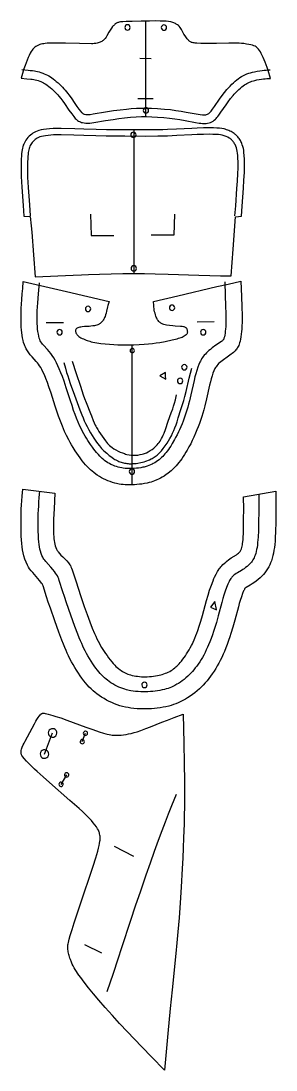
# Model space of a CAD drawing. Extents: x 1 to 298, y 1 to 872.
# Drawn here: x 1 to 119.9, y 382.4 to 872.1 of the extents above; entities that cross this region are included whole.
import ezdxf

# ---------------------------------------------------------------- set-up
doc = ezdxf.new("R2010")
doc.units = 0

msp = doc.modelspace()

# ---------------------------------------------------------------- linework, layer by layer
for points in [[(1, 845.416443), (3.77625, 845.190186), (5.5575, 845.000549), (6.275312, 844.899658), (7.034531, 844.768311), (7.635703, 844.642334), (8.300703, 844.477417), (9.0425, 844.262146), (9.698593, 844.044678), (10.273438, 843.825928), (10.864375, 843.567383), (11.475703, 843.259766), (12.003906, 842.958862), (12.551093, 842.612793), (13.229531, 842.140198), (13.925156, 841.612732), (14.630781, 841.037964), (15.339218, 840.423889), (16.043516, 839.778198), (16.738829, 839.105042), (17.423985, 838.403076), (18.098125, 837.670227), (18.650938, 837.034607), (19.517031, 835.967346), (20.463671, 834.697937), (21.282734, 833.534424), (23.349609, 830.523315), (24.621874, 828.744141), (25.566719, 827.509277), (25.973827, 827.019836), (26.286797, 826.670776), (26.642031, 826.310852), (27.044218, 825.954895), (27.393045, 825.689148), (27.820936, 825.408569), (28.278593, 825.157104), (28.697811, 824.966797), (29.144531, 824.801636), (29.621483, 824.663086), (30.398672, 824.509094), (31.254295, 824.423645), (32.192501, 824.411438), (33.099373, 824.465576), (33.97406, 824.565613), (34.989841, 824.716125), (40.427654, 825.629456), (43.964531, 826.186707), (46.669922, 826.574097), (49.307812, 826.903198), (52.09164, 827.178894), (54.701717, 827.360107), (57.168438, 827.454773), (59.521641, 827.470825), (62.029686, 827.409973), (64.687737, 827.266541), (67.505699, 827.041992), (70.289063, 826.748352), (72.623123, 826.441772), (74.993279, 826.074951), (77.556953, 825.633179), (82.321953, 824.769287), (83.974838, 824.492432), (84.863205, 824.363892), (85.529762, 824.285706), (86.120781, 824.238647), (86.65461, 824.22406), (87.31031, 824.257141), (87.94297, 824.353271), (88.672729, 824.540039), (89.333824, 824.778259), (89.989609, 825.086182), (90.546249, 825.413818), (91.079529, 825.800232), (91.607262, 826.268188), (91.916954, 826.583679), (92.321953, 827.037842), (92.756172, 827.568665), (93.229683, 828.187012), (94.191483, 829.52179), (96.553749, 832.92926), (97.567032, 834.354248), (98.720314, 835.891785), (99.828827, 837.259338), (100.433594, 837.954956), (101.147499, 838.731567), (101.866875, 839.467712), (102.587029, 840.159912), (103.303749, 840.804565), (103.912025, 841.316956), (104.615463, 841.865967), (105.216171, 842.294983), (105.817657, 842.68512), (106.321564, 842.98053), (106.829376, 843.248779), (107.447578, 843.536133), (107.974762, 843.750122), (108.628281, 843.980896), (109.311325, 844.188354), (110.031403, 844.377563), (110.925156, 844.581604), (111.990623, 844.791626), (113.051872, 844.969604), (114.055153, 845.107849), (114.844917, 845.190979), (115.641403, 845.245544), (116.355309, 845.268982), (117.358978, 845.272766), (116.17836, 849.075378), (115.747261, 850.374878), (115.297501, 851.654419), (114.824532, 852.908264), (114.41375, 853.923645), (113.908669, 855.08667), (113.483589, 855.993958), (112.976402, 856.987976), (112.562187, 857.721619), (112.160782, 858.355591), (111.76828, 858.891296), (111.374062, 859.340759), (110.967651, 859.71637), (110.5382, 860.030518), (110.075157, 860.295471), (109.567963, 860.52356), (108.893906, 860.76178), (108.157417, 860.966553), (107.235001, 861.169434), (106.120232, 861.362793), (104.818588, 861.543518), (103.757416, 861.65802), (102.613983, 861.744446), (101.158829, 861.802063), (99.714371, 861.810913), (97.857735, 861.776245), (92.141792, 861.612), (89.793045, 861.590576), (87.589058, 861.604492), (84.871094, 861.663391), (82.909996, 861.746094), (82.231407, 861.796631), (81.662338, 861.859497), (81.254372, 861.923706), (80.823517, 862.018005), (80.500389, 862.115662), (80.259064, 862.210999), (79.97187, 862.356934), (79.748436, 862.499146), (79.525856, 862.667419), (79.299843, 862.865295), (79.065933, 863.095947), (78.759453, 863.432556), (78.439682, 863.820007), (78.109917, 864.254883), (77.501793, 865.145996), (76.958748, 866.041016), (75.791557, 868.104065), (75.422417, 868.687256), (75.111557, 869.126709), (74.699059, 869.62915), (74.346794, 869.985779), (73.877419, 870.376221), (73.375626, 870.710693), (73.05883, 870.887024), (72.617966, 871.096252), (72.273438, 871.235474), (71.795311, 871.399902), (71.295776, 871.542847), (70.773277, 871.667114), (69.782417, 871.843201), (68.657341, 871.971436), (67.35453, 872.057251), (65.830704, 872.10614), (63.7925, 872.124023), (60.929844, 872.103943), (57.023357, 872.037842), (52.808514, 871.945862), (50.022343, 871.855042), (48.448048, 871.768555), (47.446014, 871.671448), (46.720779, 871.546448), (46.429531, 871.470703), (46.10656, 871.361328), (45.74625, 871.205688), (45.449375, 871.05249), (45.094139, 870.8349), (44.79789, 870.621094), (44.500626, 870.373657), (44.201641, 870.088806), (43.960625, 869.831482), (43.657032, 869.471619), (43.110001, 868.73407), (42.515625, 867.82019), (42.007969, 866.955933), (41.063282, 865.250366), (40.633514, 864.547974), (40.171249, 863.906128), (39.922966, 863.612305), (39.661171, 863.337341), (39.313046, 863.02063), (39.016171, 862.789307), (38.619843, 862.528503), (38.281013, 862.342896), (37.921406, 862.178101), (37.443985, 862.001404), (36.944298, 861.855164), (36.43211, 861.737183), (35.814922, 861.629761), (35.112888, 861.546692), (34.452499, 861.503235), (33.799686, 861.492554), (28.225311, 861.661987), (21.660702, 861.800659), (17.835781, 861.837585), (16.35078, 861.828247), (15.001875, 861.798096), (13.954687, 861.752502), (13.153359, 861.69812), (12.270547, 861.610535), (11.595469, 861.516785), (10.970625, 861.402222), (10.28125, 861.235535), (9.753515, 861.073364), (9.171953, 860.85376), (8.558906, 860.567322), (7.935156, 860.206604), (7.446953, 859.863892), (6.995625, 859.473022), (6.562109, 859.00177), (6.190078, 858.509644), (5.738672, 857.804199), (5.3275, 857.07074), (4.823515, 856.069092), (4.376406, 855.092651), (3.844062, 853.824463), (3.384219, 852.633972), (2.924844, 851.3573), (2.390078, 849.780212), (1, 845.416443)], [(59.16, 827.552551), (59.16, 838.665527), (59.16, 849.778564), (59.16, 860.891602), (59.16, 872.004639)], [(51.887188, 869.101318), (51.79203, 869.579651), (51.521091, 869.985229), (51.115547, 870.256165), (50.637188, 870.351318), (50.158829, 870.256165), (49.753281, 869.985229), (49.482342, 869.579651), (49.387188, 869.101318), (49.482342, 868.622925), (49.753281, 868.217407), (50.158829, 867.946472), (50.637188, 867.851318), (51.115547, 867.946472), (51.521091, 868.217407), (51.79203, 868.622925), (51.887188, 869.101318)], [(68.887497, 869.022766), (68.792343, 869.50116), (68.521408, 869.906677), (68.115936, 870.177612), (67.637497, 870.272766), (67.159218, 870.177612), (66.75367, 869.906677), (66.482658, 869.50116), (66.387497, 869.022766), (66.482658, 868.544434), (66.75367, 868.138977), (67.159218, 867.86792), (67.637497, 867.772766), (68.115936, 867.86792), (68.521408, 868.138977), (68.792343, 868.544434), (68.887497, 869.022766)], [(56.312187, 854.80542), (61.719296, 854.651794)], [(1.371719, 849.399292), (4.26375, 849.167725), (5.322031, 849.06311), (6.315547, 848.944275), (7.232969, 848.807251), (7.970469, 848.672546), (8.678281, 848.519287), (9.485469, 848.313965), (10.294374, 848.076477), (11.122656, 847.800354), (11.851093, 847.522644), (12.597813, 847.197266), (13.363671, 846.815002), (14.0175, 846.446167), (14.685625, 846.026917), (15.365156, 845.559875), (16.051718, 845.050842), (16.741093, 844.505554), (17.428749, 843.929749), (18.245703, 843.206726), (19.046875, 842.457581), (19.699999, 841.81543), (20.339453, 841.156555), (20.964922, 840.479919), (21.576094, 839.784729), (22.172421, 839.070313), (22.753593, 838.335754), (23.319609, 837.584106), (24.300468, 836.212402), (26.120312, 833.559814), (27.040234, 832.245972), (28.00164, 830.923645), (28.690155, 830.034851), (29.217108, 829.434143), (29.448202, 829.212769), (29.645937, 829.051636), (29.880468, 828.889893), (30.093906, 828.770813), (30.332188, 828.670776), (30.614843, 828.585938), (31.162344, 828.483826), (31.764608, 828.439819), (32.444607, 828.451904), (33.282108, 828.529724), (34.660858, 828.730774), (40.439297, 829.687805), (44.097031, 830.252563), (47.211639, 830.681763), (50.199532, 831.023315), (52.397499, 831.219421), (54.790779, 831.373474), (57.074688, 831.457397), (59.26656, 831.476563), (60.596249, 831.458984), (61.898594, 831.421143), (64.682892, 831.278259), (66.163902, 831.17218), (67.8675, 831.027649), (70.757187, 830.722778), (73.168983, 830.406311), (75.604843, 830.029846), (77.985779, 829.622009), (82.601875, 828.792419), (84.439293, 828.48407), (85.641251, 828.316833), (86.077026, 828.27594), (86.47789, 828.259644), (86.83609, 828.276123), (87.172729, 828.330139), (87.534531, 828.426331), (87.865387, 828.554382), (88.167496, 828.710815), (88.480782, 828.916443), (88.777657, 829.159485), (89.069298, 829.446472), (89.609528, 830.073486), (90.32328, 831.014771), (91.119141, 832.13446), (93.560547, 835.640869), (94.815781, 837.373169), (95.915703, 838.804443), (97.012497, 840.132141), (97.683205, 840.892273), (98.481873, 841.747803), (99.2957, 842.566711), (100.003433, 843.237061), (100.838745, 843.979675), (101.561562, 844.579834), (102.290779, 845.143738), (103.027496, 845.668518), (103.772652, 846.151306), (104.400932, 846.519409), (105.036407, 846.854797), (105.680313, 847.157104), (106.335312, 847.429382), (107.139999, 847.721252), (107.969528, 847.980591), (108.829063, 848.213501), (109.874687, 848.459045), (111.10289, 848.706909), (112.314217, 848.914185), (113.453125, 849.074829), (114.347496, 849.172424), (115.241402, 849.237549), (116.127029, 849.2677), (117.202499, 849.270203)], [(55.495781, 835.968994), (62.533825, 835.941772)], [(60.465778, 830.34491), (60.370625, 830.823181), (60.099686, 831.22876), (59.694218, 831.499756), (59.215778, 831.59491), (58.737499, 831.499756), (58.331951, 831.22876), (58.060936, 830.823181), (57.965778, 830.34491), (58.060936, 829.866455), (58.331951, 829.460999), (58.737499, 829.190063), (59.215778, 829.09491), (59.694218, 829.190063), (60.099686, 829.460999), (60.370625, 829.866455), (60.465778, 830.34491)], [(98.947495, 753.168213), (99.821167, 765.531677), (100.910072, 780.738831), (103.731796, 780.940918), (104.05101, 785.605469), (104.669998, 794.039185), (104.922188, 797.731995), (105.125, 801.455688), (105.179688, 803.010132), (105.203667, 804.26062), (105.198746, 806.004517), (105.152809, 807.585815), (105.056244, 809.28595), (104.93, 810.724182), (104.795311, 811.750061), (104.636948, 812.598022), (104.399841, 813.532471), (104.125389, 814.374817), (103.920235, 814.904663), (103.736328, 815.328552), (103.480469, 815.856567), (103.254059, 816.275757), (102.942734, 816.794128), (102.670151, 817.202454), (102.375778, 817.603394), (102.058983, 817.994934), (101.719063, 818.375305), (101.355385, 818.742737), (100.96711, 819.095276), (100.659454, 819.348938), (100.337265, 819.592468), (99.885078, 819.900146), (99.410156, 820.187927), (98.91758, 820.455627), (98.412262, 820.702942), (97.899216, 820.929993), (97.383354, 821.136475), (96.742188, 821.365479), (96.114296, 821.561707), (95.622887, 821.695618), (94.629532, 821.90741), (93.550392, 822.054688), (92.299606, 822.149536), (90.798592, 822.203552), (88.839684, 822.22406), (86.000702, 822.192688), (83.179764, 822.104614), (80.676872, 821.985352), (73.553276, 821.59082), (69.231323, 821.412781), (67.038437, 821.353882), (64.716171, 821.3125), (59.199608, 821.268433), (49.47031, 821.272949), (44.97242, 821.307312), (40.778904, 821.363586), (35.953358, 821.457703), (30.353281, 821.59906), (26.04875, 821.730896), (19.737108, 821.958557), (18.440624, 821.978271), (17.333984, 821.967407), (15.913125, 821.914368), (14.346797, 821.805115), (12.804844, 821.644043), (11.457734, 821.450134), (10.317031, 821.229126), (9.380078, 820.991394), (8.514766, 820.70636), (7.724218, 820.372314), (7.098906, 820.048401), (6.514843, 819.69165), (5.965547, 819.303406), (5.360078, 818.813049), (4.788516, 818.285217), (4.253047, 817.72406), (3.756172, 817.133606), (3.300469, 816.517944), (2.888125, 815.878601), (2.569844, 815.300781), (2.283984, 814.681396), (2.070469, 814.124023), (1.844062, 813.394531), (1.680156, 812.726929), (1.538047, 811.998108), (1.416094, 811.202881), (1.293984, 810.153748), (1.195547, 808.992615), (1.117813, 807.710938), (1.050078, 806.053406), (1.013281, 804.501221), (1, 802.842773), (1.01375, 801.092102), (1.048516, 799.573059), (1.152969, 797.051636), (1.309297, 794.475769), (1.952969, 786.051697), (2.30875, 780.950745), (5.316875, 780.782349), (5.709375, 776.506714), (5.969375, 773.481628), (6.763047, 763.000793), (7.637422, 752.598022), (25.365313, 753.474915), (29.166718, 753.642822), (32.406326, 753.766418), (37.572891, 753.927002), (43.100624, 754.061401), (48.537498, 754.160461), (53.47031, 754.215271), (58.55125, 754.208557), (63.555935, 754.123718), (69.571404, 753.94873), (83.864922, 753.441833), (88.971016, 753.28186), (93.944611, 753.182251), (96.174919, 753.165894), (98.947495, 753.168213)], [(100.738197, 781.137512), (101.058205, 785.814209), (101.65461, 793.939331), (101.891167, 797.359741), (102.093437, 800.867065), (102.187416, 803.477173), (102.203438, 805.042175), (102.183746, 806.473633), (102.128593, 807.915466), (102.039215, 809.295044), (101.931404, 810.436829), (101.810623, 811.307312), (101.654686, 812.086914), (101.451561, 812.830933), (101.160469, 813.64679), (100.795624, 814.442932), (100.583984, 814.830139), (100.352028, 815.208313), (100.098434, 815.57605), (99.878517, 815.861938), (99.580154, 816.207642), (99.321327, 816.473877), (99.043282, 816.730469), (98.744843, 816.976563), (98.424843, 817.211365), (98.082886, 817.434509), (97.345467, 817.843079), (96.561874, 818.198975), (95.662498, 818.531555), (94.777184, 818.788269), (93.955856, 818.956543), (93.014687, 819.076416), (91.868515, 819.155457), (90.445, 819.200928), (88.781792, 819.216553), (86.043594, 819.188416), (83.062111, 819.09491), (80.590309, 818.975281), (73.683907, 818.593445), (69.326324, 818.41394), (67.114922, 818.354492), (64.774452, 818.312805), (59.221249, 818.268433), (49.449139, 818.272888), (44.93539, 818.307495), (40.726795, 818.363953), (35.883202, 818.458496), (30.265781, 818.600037), (25.587656, 818.743896), (19.713593, 818.954834), (18.615469, 818.972961), (17.558907, 818.965637), (16.218828, 818.918884), (14.911797, 818.832825), (13.651172, 818.710144), (12.453125, 818.55188), (11.459844, 818.378418), (10.552343, 818.171326), (9.842422, 817.959961), (9.133594, 817.682312), (8.588672, 817.407471), (8.097968, 817.102966), (7.646093, 816.76886), (7.159375, 816.351563), (6.700859, 815.900269), (6.274531, 815.421326), (5.884531, 814.920593), (5.534688, 814.40094), (5.29875, 813.98468), (5.119062, 813.6073), (4.922969, 813.103516), (4.775391, 812.630005), (4.616797, 811.983093), (4.499531, 811.369202), (4.395312, 810.680969), (4.30375, 809.913208), (4.209922, 808.878906), (4.132891, 807.712646), (4.072031, 806.405579), (4.02875, 804.960754), (4.006953, 803.393677), (4.007891, 802.005737), (4.028515, 800.553101), (4.071094, 799.0448), (4.170312, 796.85968), (4.329141, 794.316406), (4.945625, 786.264954), (5.302187, 781.14856)], [(53.394375, 820.222107), (52.916092, 820.126953), (52.510544, 819.855896), (52.239529, 819.450439), (52.144375, 818.972107), (52.239529, 818.493713), (52.510544, 818.088257), (52.916092, 817.817261), (53.394375, 817.722107), (53.872734, 817.817261), (54.278278, 818.088257), (54.549297, 818.493713), (54.644375, 818.972107), (54.549297, 819.450439), (54.278278, 819.855896), (53.872734, 820.126953), (53.394375, 820.222107)], [(53.587967, 821.074219), (53.587967, 804.356079), (53.587967, 787.637878), (53.587967, 770.919678), (53.587967, 754.201538)], [(33.349766, 781.906372), (33.745155, 772.01886), (44.22031, 771.898865)], [(72.590698, 781.861877), (72.203903, 772.200317), (61.681328, 772.073425)], [(53.572655, 757.866943), (53.094296, 757.77179), (52.688747, 757.500793), (52.417812, 757.095276), (52.322655, 756.616943), (52.417812, 756.13855), (52.688747, 755.733093), (53.094296, 755.462097), (53.572655, 755.366943), (54.051014, 755.462097), (54.456562, 755.733093), (54.727497, 756.13855), (54.822655, 756.616943), (54.727497, 757.095276), (54.456562, 757.500793), (54.051014, 757.77179), (53.572655, 757.866943)], [(103.459373, 750.598022), (103.768669, 743.488403), (103.940231, 738.605225), (104.022026, 734.685364), (104.030548, 732.643555), (104.015228, 731.224304), (103.980232, 729.906311), (103.903748, 728.298828), (103.82476, 727.198975), (103.691872, 725.863708), (103.528748, 724.667297), (103.336792, 723.597717), (103.117416, 722.642639), (102.872108, 721.790039), (102.671875, 721.210632), (102.457497, 720.677063), (102.228279, 720.184875), (101.9832, 719.72937), (101.721718, 719.305847), (101.44281, 718.909668), (101.145782, 718.536133), (100.829842, 718.180664), (100.494141, 717.838562), (100.01445, 717.395142), (99.496559, 716.956299), (98.943672, 716.517334), (97.765312, 715.642456), (94.783356, 713.530457), (94.111168, 713.020752), (93.479141, 712.491638), (93.118668, 712.15509), (92.771873, 711.798035), (92.223434, 711.14386), (91.91172, 710.707581), (91.710854, 710.395386), (91.419922, 709.891418), (91.232735, 709.529358), (90.873276, 708.741394), (90.448433, 707.64209), (90.045387, 706.423584), (89.658279, 705.094666), (89.28125, 703.663879), (88.908669, 702.139771), (87.430389, 695.675903), (86.631172, 692.378906), (86.141792, 690.520874), (85.721954, 689.03125), (85.274452, 687.540771), (84.797264, 686.048645), (84.156174, 684.180237), (83.60508, 682.681763), (83.018044, 681.17926), (82.392967, 679.671936), (81.555153, 677.779663), (80.839455, 676.262634), (80.087341, 674.754272), (79.303276, 673.266418), (78.491638, 671.811218), (77.8675, 670.748413), (77.232185, 669.71582), (76.587578, 668.718445), (75.935471, 667.761414), (75.277885, 666.84967), (74.616249, 665.987183), (73.950699, 665.173096), (73.28109, 664.405273), (72.607109, 663.681702), (71.928589, 663.000305), (71.01664, 662.153748), (70.326797, 661.562622), (69.398979, 660.829041), (68.696716, 660.317017), (67.751564, 659.681335), (66.793983, 659.095947), (66.064064, 658.688904), (65.070076, 658.187622), (64.305626, 657.842041), (63.255779, 657.420349), (62.442108, 657.132874), (61.60289, 656.869202), (60.73539, 656.628723), (59.836952, 656.411011), (58.587811, 656.15509), (57.287888, 655.939575), (56.288124, 655.805908), (54.933281, 655.666565), (53.908436, 655.592407), (52.882813, 655.545349), (51.862186, 655.526367), (50.519688, 655.546326), (49.534218, 655.596313), (48.573593, 655.677429), (47.640858, 655.789734), (46.734688, 655.93219), (45.564686, 656.166443), (44.713673, 656.373901), (43.610779, 656.690369), (42.540623, 657.049683), (41.498985, 657.448669), (40.481716, 657.884338), (39.484608, 658.353943), (38.502968, 658.861389), (37.531719, 659.41687), (36.565468, 660.031128), (35.841015, 660.536865), (34.87117, 661.279541), (34.137966, 661.893738), (33.397343, 662.561951), (32.647186, 663.288635), (31.885155, 664.078247), (31.111639, 664.931519), (30.330467, 665.843262), (29.545937, 666.8078), (28.501875, 668.166443), (27.725859, 669.232544), (26.960546, 670.332886), (26.210234, 671.461609), (25.240313, 673.001404), (24.541328, 674.174927), (23.871407, 675.358276), (23.232578, 676.547546), (22.23328, 678.538757), (21.309374, 680.536255), (20.788124, 681.735352), (20.289921, 682.933411), (19.355938, 685.321106), (18.494688, 687.689331), (17.693983, 690.026733), (16.943281, 692.317505), (14.997969, 698.405762), (14.020702, 701.291443), (13.277812, 703.337158), (12.559609, 705.194214), (11.87539, 706.849365), (11.234062, 708.289429), (10.715938, 709.357422), (10.208437, 710.301575), (9.692031, 711.152771), (9.147422, 711.942078), (8.657969, 712.57489), (8.126172, 713.202942), (6.124844, 715.383606), (5.298047, 716.326233), (4.628438, 717.16687), (4.010625, 718.050842), (3.721953, 718.516052), (3.447031, 719.000793), (3.019766, 719.859619), (2.782344, 720.410278), (2.559219, 720.991089), (2.219844, 722.034119), (1.978047, 722.94342), (1.713125, 724.175537), (1.53125, 725.231689), (1.341328, 726.631958), (1.219375, 727.81012), (1.104531, 729.347168), (1.031484, 730.946838), (1, 732.598877), (1.006562, 734.286072), (1.045, 735.986023), (1.124375, 738.01062), (1.229922, 739.981445), (1.371719, 742.160522), (1.562969, 744.712585), (1.780703, 747.288818), (2.069297, 750.43457), (12.16039, 748.115479), (22.145077, 745.820679), (32.129688, 743.526001), (42.114296, 741.231323), (41.771873, 740.169189), (41.53492, 739.32959), (41.361248, 738.618042), (40.919216, 736.642639), (40.674999, 735.678711), (40.428749, 734.865112), (40.18914, 734.199646), (39.965626, 733.667786), (39.766563, 733.25415), (39.555859, 732.869202), (39.333515, 732.514648), (39.102734, 732.191101), (38.821716, 731.842712), (38.5, 731.48999), (38.158047, 731.155823), (37.827576, 730.863525), (37.597576, 730.686218), (37.36414, 730.53894), (37.102345, 730.408875), (36.736874, 730.265137), (36.288204, 730.119385), (35.77367, 729.978821), (35.284843, 729.866455), (34.47617, 729.72345), (33.562344, 729.616882), (32.697891, 729.551392), (30.643593, 729.435608), (29.530781, 729.328918), (28.928827, 729.241394), (28.430937, 729.147095), (27.966171, 729.03363), (27.550312, 728.899841), (27.19875, 728.744507), (26.921093, 728.567322), (26.711718, 728.370605), (26.543047, 728.119751), (26.443983, 727.84967), (26.400156, 727.522705), (26.418514, 727.181335), (26.508984, 726.785522), (26.627499, 726.472961), (26.785936, 726.159363), (26.985624, 725.84668), (27.195313, 725.579285), (27.445858, 725.312195), (27.742422, 725.045166), (28.028358, 724.822571), (28.420311, 724.555603), (28.936405, 724.246887), (29.503124, 723.944519), (30.107187, 723.652344), (30.735468, 723.373718), (31.295546, 723.146729), (31.898672, 722.928284), (32.451641, 722.750916), (33.065392, 722.576233), (33.753983, 722.402588), (34.53125, 722.228638), (36.351406, 721.884521), (38.233982, 721.596008), (40.28117, 721.347168), (42.193672, 721.173401), (44.213593, 721.047974), (46.11039, 720.976929), (48.473282, 720.938782), (51.086872, 720.94574), (53.531796, 720.991699), (56.024529, 721.079956), (58.46867, 721.215637), (60.451874, 721.373291), (62.279919, 721.570129), (63.952812, 721.797852), (65.724449, 722.088013), (68.161247, 722.558105), (71.53125, 723.278442), (73.731636, 723.802307), (74.435623, 723.992004), (75.051323, 724.179199), (75.60453, 724.375427), (76.048515, 724.55957), (76.552811, 724.802246), (77.041245, 725.07251), (77.554527, 725.398743), (77.94117, 725.684998), (78.248123, 725.958252), (78.463593, 726.211365), (78.56781, 726.384094), (78.636948, 726.554382), (78.676636, 726.72583), (78.693283, 726.938599), (78.681953, 727.203735), (78.637497, 727.525146), (78.573357, 727.808289), (78.487892, 728.079895), (78.399063, 728.293884), (78.296799, 728.483887), (78.200073, 728.624878), (78.068436, 728.776062), (77.917892, 728.910583), (77.74617, 729.03186), (77.365074, 729.228516), (77.102104, 729.321533), (76.782654, 729.402771), (76.087578, 729.507874), (75.352104, 729.562378), (72.880234, 729.676147), (71.69883, 729.762146), (70.150703, 729.933289), (68.805466, 730.148254), (68.121719, 730.292175), (67.624374, 730.4198), (67.181793, 730.558472), (66.7957, 730.707397), (66.459839, 730.865479), (66.100937, 731.073914), (65.797813, 731.292419), (65.537735, 731.518494), (65.22187, 731.843262), (64.896324, 732.227112), (64.668282, 732.542664), (64.450157, 732.900757), (64.238434, 733.318665), (64.029449, 733.813416), (63.855782, 734.292969), (63.651875, 734.936523), (63.458828, 735.633606), (63.28281, 736.361938), (63.13031, 737.099487), (63.007263, 737.824829), (62.91375, 738.529053), (62.843826, 739.216003), (62.72031, 741.108276), (74.085625, 743.767639), (92.330467, 748.112), (97.633827, 749.322144), (103.459373, 750.598022)], [(95.964058, 750.337769), (96.224449, 743.990906), (96.390388, 739.203491), (96.477104, 735.414856), (96.493439, 733.477783), (96.486641, 732.154968), (96.462341, 730.953369), (96.405388, 729.532654), (96.324684, 728.304382), (96.225151, 727.252075), (96.11187, 726.35968), (95.958199, 725.443909), (95.800079, 724.720276), (95.617188, 724.060791), (95.466095, 723.647888), (95.299057, 723.325439), (95.099373, 723.061707), (94.850075, 722.825073), (94.461876, 722.532043), (91.857109, 720.723755), (90.140938, 719.456177), (89.304451, 718.802307), (88.622734, 718.237976), (87.938904, 717.628235), (87.429688, 717.136536), (86.927574, 716.61145), (86.435936, 716.049805), (85.958359, 715.44812), (85.649529, 715.023193), (85.203278, 714.347473), (84.918594, 713.870117), (84.645233, 713.370056), (84.383591, 712.847473), (83.892731, 711.73999), (83.440933, 710.558289), (82.923355, 708.992615), (82.448982, 707.348083), (82.093979, 705.989624), (81.672417, 704.255127), (80.144371, 697.541565), (79.466248, 694.709656), (79.104996, 693.301208), (78.723907, 691.900818), (78.001015, 689.471802), (77.5532, 688.094849), (77.078354, 686.724915), (76.574844, 685.360901), (76.041405, 684.002075), (75.476326, 682.647461), (74.878281, 681.296265), (74.40773, 680.285278), (73.754143, 678.947693), (73.075783, 677.632507), (72.554214, 676.66748), (71.487968, 674.813416), (70.767654, 673.648865), (70.226402, 672.821228), (69.686874, 672.038025), (69.151405, 671.304077), (68.621246, 670.621094), (68.096016, 669.986694), (67.574921, 669.397949), (67.057579, 668.851929), (66.543205, 668.345764), (65.861015, 667.727539), (65.351402, 667.302856), (64.673355, 666.782776), (63.995781, 666.309204), (63.316719, 665.87561), (62.631016, 665.478638), (62.108124, 665.204224), (61.393749, 664.867981), (60.653435, 664.56427), (59.879997, 664.291626), (59.274059, 664.106567), (58.425938, 663.884583), (57.755859, 663.73584), (56.814766, 663.560425), (55.829372, 663.412781), (54.812889, 663.294678), (53.778671, 663.208008), (52.739998, 663.154846), (51.966091, 663.138062), (50.951561, 663.147949), (50.211094, 663.180664), (49.494217, 663.236023), (48.579216, 663.344849), (47.921406, 663.451538), (47.078438, 663.625244), (46.270233, 663.832458), (45.492107, 664.070984), (44.739372, 664.338135), (43.827187, 664.708557), (42.938282, 665.115295), (42.23703, 665.470703), (41.5382, 665.864197), (40.835545, 666.307251), (40.123047, 666.810974), (39.578594, 667.235535), (38.834297, 667.872864), (38.258984, 668.410522), (37.666248, 669.0047), (37.053749, 669.659546), (36.209766, 670.624512), (35.561874, 671.411072), (34.905937, 672.246155), (34.246326, 673.125061), (33.368359, 674.356873), (32.71664, 675.319519), (32.075466, 676.31012), (31.449141, 677.323914), (30.841953, 678.356262), (30.257891, 679.402405), (29.697811, 680.460083), (29.160545, 681.528259), (28.477421, 682.967163), (27.67289, 684.786072), (26.917812, 686.623413), (26.206484, 688.47467), (25.532969, 690.335205), (24.766874, 692.572144), (24.037422, 694.798401), (22.085781, 700.892578), (21.068047, 703.889832), (20.274139, 706.07074), (19.596796, 707.822021), (18.815624, 709.713013), (18.158047, 711.192017), (17.513437, 712.533508), (16.875391, 713.749512), (16.235233, 714.856384), (15.584609, 715.870117), (14.914765, 716.80719), (14.10078, 717.82373), (13.271796, 718.766724), (11.4225, 720.763123), (10.979688, 721.274536), (10.669687, 721.666016), (10.269453, 722.251526), (9.98625, 722.764587), (9.694687, 723.446411), (9.482265, 724.097961), (9.251953, 725.015869), (9.075937, 725.909363), (8.888594, 727.129578), (8.756797, 728.262634), (8.65125, 729.494812), (8.575624, 730.820129), (8.539374, 731.943359), (8.525859, 733.417786), (8.544063, 734.948914), (8.600234, 736.825012), (8.685547, 738.701416), (8.790781, 740.533875), (9.090859, 744.700684), (9.542734, 749.805115)], [(32.234138, 738.955627), (31.755781, 738.860474), (31.350233, 738.589539), (31.079296, 738.184021), (30.98414, 737.705627), (31.079296, 737.227356), (31.350233, 736.821777), (31.755781, 736.550781), (32.234138, 736.455627), (32.712498, 736.550781), (33.118046, 736.821777), (33.388985, 737.227356), (33.484138, 737.705627), (33.388985, 738.184021), (33.118046, 738.589539), (32.712498, 738.860474), (32.234138, 738.955627)], [(71.416016, 739.504028), (70.937653, 739.408875), (70.532104, 739.137939), (70.261093, 738.732483), (70.166016, 738.254028), (70.261093, 737.775757), (70.532104, 737.370239), (70.937653, 737.099182), (71.416016, 737.004028), (71.894371, 737.099182), (72.299843, 737.370239), (72.570854, 737.775757), (72.666016, 738.254028), (72.570854, 738.732483), (72.299843, 739.137939), (71.894371, 739.408875), (71.416016, 739.504028)], [(12.711719, 731.410461), (20.856796, 731.298096)], [(83.059135, 731.60675), (91.02906, 731.775208)], [(18.99703, 728.078247), (18.518671, 727.983093), (18.113125, 727.712158), (17.842188, 727.306641), (17.74703, 726.828247), (17.842188, 726.349915), (18.113125, 725.944336), (18.518671, 725.673401), (18.99703, 725.578247), (19.475311, 725.673401), (19.880859, 725.944336), (20.151875, 726.349915), (20.24703, 726.828247), (20.151875, 727.306641), (19.880859, 727.712158), (19.475311, 727.983093), (18.99703, 728.078247)], [(85.922653, 728.032654), (85.444298, 727.9375), (85.03875, 727.666565), (84.767807, 727.260986), (84.672653, 726.782654), (84.767807, 726.30426), (85.03875, 725.898743), (85.444298, 725.627808), (85.922653, 725.532654), (86.401016, 725.627808), (86.806564, 725.898743), (87.077499, 726.30426), (87.172653, 726.782654), (87.077499, 727.260986), (86.806564, 727.666565), (86.401016, 727.9375), (85.922653, 728.032654)], [(52.700935, 720.858032), (52.700935, 704.582825), (52.700935, 688.307556), (52.700935, 672.032349), (52.700935, 655.757202)], [(52.858047, 719.250122), (52.475388, 719.174072), (52.150936, 718.957275), (51.934219, 718.632813), (51.858047, 718.250122), (51.934219, 717.867493), (52.150936, 717.54303), (52.475388, 717.326233), (52.858047, 717.250122), (53.24078, 717.326233), (53.565155, 717.54303), (53.781952, 717.867493), (53.858047, 718.250122), (53.781952, 718.632813), (53.565155, 718.957275), (53.24078, 719.174072), (52.858047, 719.250122)], [(21.035469, 712.644653), (21.734921, 709.99469), (22.268906, 708.059998), (22.756016, 706.411682), (23.259531, 704.854919), (23.979374, 702.832642), (25.998125, 697.445679), (28.43828, 690.657959), (29.363125, 688.193359), (29.91703, 686.817932), (30.484531, 685.503052), (31.07078, 684.233215), (31.770546, 682.812012), (32.605389, 681.216675), (33.39711, 679.779541), (34.128437, 678.522156), (34.894531, 677.286255), (35.811405, 675.925781), (36.64875, 674.801636), (37.520157, 673.739258), (38.561092, 672.585938), (39.653591, 671.480591), (40.948826, 670.274658), (42.158436, 669.246887), (43.258438, 668.407715), (44.23, 667.75061), (44.725079, 667.448181), (45.226093, 667.165466), (46.07375, 666.741333), (46.589687, 666.51532), (47.110935, 666.310608), (47.637264, 666.127014), (48.168594, 665.964661), (48.704765, 665.823364), (49.245625, 665.703003), (49.791016, 665.60376), (50.340778, 665.525269), (50.894688, 665.467651), (51.452656, 665.430786), (52.014374, 665.41394), (52.768593, 665.421692), (53.337734, 665.44928), (54.100544, 665.513916), (54.675312, 665.582336), (55.444374, 665.698914), (56.795856, 665.968445), (57.569607, 666.157227), (58.340778, 666.370605), (59.10453, 666.608582), (59.669529, 666.803284), (60.408905, 667.084412), (60.950153, 667.311523), (61.650547, 667.636108), (62.157185, 667.895874), (62.645546, 668.169617), (63.113903, 668.457397), (63.562813, 668.75946), (63.994141, 669.075989), (64.40992, 669.40741), (64.812187, 669.753906), (65.584373, 670.493347), (66.448593, 671.436768), (67.297577, 672.470581), (68.263985, 673.761414), (69.094292, 674.976807), (69.784607, 676.075012), (70.446716, 677.219177), (71.072891, 678.403564), (71.65937, 679.619995), (72.206795, 680.858765), (72.715622, 682.109497), (73.261482, 683.570923), (73.75695, 685.019348), (74.331329, 686.846008), (75.489372, 690.712891), (76.837029, 694.915771), (77.403748, 696.858948), (77.991013, 699.171936), (79.45562, 705.431763), (80.617889, 710.065735)], [(24.891327, 713.264954), (26.712891, 707.55835), (28.70875, 701.615845), (30.022655, 697.548401), (30.596718, 695.90509), (31.362812, 693.931641), (33.436405, 688.920898), (33.887032, 687.748718), (34.688904, 685.576965), (35.08828, 684.558105), (35.59531, 683.408875), (35.835155, 682.925781), (36.181091, 682.288025), (36.746407, 681.345276), (37.349609, 680.420776), (40.313904, 676.13208), (40.792187, 675.488403), (41.293358, 674.872009), (41.719376, 674.400513), (42.174767, 673.949829), (42.791248, 673.417175), (43.453827, 672.918396), (44.295624, 672.363831), (45.172264, 671.855713), (46.216015, 671.320007), (47.25742, 670.844055), (48.28664, 670.428955), (49.162029, 670.124207), (49.743515, 669.948425), (50.324219, 669.795288), (51.341091, 669.583984), (52.361641, 669.447083), (53.386169, 669.385376), (54.414608, 669.398865), (55.44656, 669.487671), (56.481796, 669.651917), (57.519531, 669.895081), (58.113125, 670.072144), (58.558437, 670.224365), (59.448669, 670.58075), (60.337734, 671.010681), (61.224529, 671.518677), (62.100937, 672.103394), (62.95195, 672.758606), (63.762341, 673.477112), (64.147652, 673.858032), (64.517029, 674.252319), (64.981483, 674.79718), (65.410469, 675.362183), (65.805, 675.94574), (66.168747, 676.54657), (66.50531, 677.16333), (66.893433, 677.954651), (67.252029, 678.766174), (67.653511, 679.762939), (68.28125, 681.468018), (69.621796, 685.311707), (71.064995, 689.174194), (71.702965, 690.998413), (72.11953, 692.325684), (72.512344, 693.690918), (72.940231, 695.284607), (73.509064, 697.507019)], [(77.124138, 711.713135), (76.645782, 711.617981), (76.240234, 711.346985), (75.969292, 710.941467), (75.874138, 710.463135), (75.969292, 709.984741), (76.240234, 709.579224), (76.645782, 709.308289), (77.124138, 709.213135), (77.602501, 709.308289), (78.008041, 709.579224), (78.278984, 709.984741), (78.374138, 710.463135), (78.278984, 710.941467), (78.008041, 711.346985), (77.602501, 711.617981), (77.124138, 711.713135)], [(65.733437, 706.41272), (68.445549, 704.869995), (68.424065, 706.455627), (68.402496, 708.04126), (65.733437, 706.41272)], [(75.157104, 705.327637), (74.678749, 705.232483), (74.273277, 704.961548), (74.002266, 704.55603), (73.907104, 704.077637), (74.002266, 703.599304), (74.273277, 703.193726), (74.678749, 702.922791), (75.157104, 702.827637), (75.635468, 702.922791), (76.041016, 703.193726), (76.312027, 703.599304), (76.407104, 704.077637), (76.312027, 704.55603), (76.041016, 704.961548), (75.635468, 705.232483), (75.157104, 705.327637)], [(52.704372, 663.020203), (52.226013, 662.925171), (51.820469, 662.654114), (51.54953, 662.248596), (51.454372, 661.770203), (51.54953, 661.29187), (51.820469, 660.886414), (52.226013, 660.615356), (52.704372, 660.520203), (53.182732, 660.615356), (53.58828, 660.886414), (53.859219, 661.29187), (53.954372, 661.770203), (53.859219, 662.248596), (53.58828, 662.654114), (53.182732, 662.925171), (52.704372, 663.020203)], [(16.788046, 651.69873), (16.434765, 644.391724), (16.220234, 639.459229), (16.132891, 636.531311), (16.119453, 634.341858), (16.138281, 633.313049), (16.177578, 632.335449), (16.238594, 631.412537), (16.344141, 630.33551), (16.450546, 629.534546), (16.609375, 628.607788), (16.755703, 627.925476), (16.960781, 627.145081), (17.236719, 626.313416), (17.546406, 625.583862), (17.897968, 624.928528), (18.092188, 624.619507), (18.372969, 624.21875), (18.931328, 623.523804), (19.586094, 622.798401), (20.430702, 621.921448), (22.322422, 620.011719), (23.125313, 619.145752), (23.49836, 618.687622), (23.810703, 618.240479), (24.037109, 617.854919), (24.283125, 617.351379), (24.556953, 616.670044), (24.84453, 615.837158), (26.63203, 610.209534), (28.74078, 603.845093), (30.449141, 598.821716), (31.804922, 594.96936), (33.061092, 591.573669), (34.221798, 588.625244), (35.28492, 586.111877), (35.829529, 584.900452), (36.383751, 583.7229), (36.948437, 582.582092), (37.52422, 581.480774), (37.963749, 580.682312), (38.559063, 579.656311), (39.160389, 578.675598), (39.76289, 577.741211), (40.361641, 576.854614), (41.097263, 575.815247), (41.809685, 574.854492), (42.620388, 573.808899), (43.376953, 572.878296), (43.978516, 572.17865), (44.683594, 571.414001), (45.271404, 570.826538), (45.872421, 570.272644), (46.498516, 569.741577), (47.16, 569.22699), (47.718826, 568.830078), (48.306873, 568.44928), (48.927109, 568.087463), (49.582264, 567.747559), (50.098358, 567.508484), (50.821327, 567.213562), (51.391483, 567.011658), (51.986248, 566.827515), (52.814999, 566.609619), (53.680157, 566.423218), (54.577187, 566.268188), (55.267891, 566.172668), (56.209141, 566.072388), (57.169216, 566.003296), (58.143356, 565.965149), (58.88039, 565.956726), (59.867344, 565.972351), (60.853748, 566.018127), (61.833515, 566.09375), (62.800468, 566.198608), (63.748749, 566.332397), (64.672112, 566.49469), (65.344604, 566.634827), (66.209839, 566.845703), (66.832344, 567.021851), (67.627655, 567.279724), (68.385307, 567.563416), (68.930077, 567.79248), (69.627029, 568.118896), (70.292419, 568.468567), (70.92836, 568.840637), (71.537033, 569.234192), (72.120857, 569.648438), (72.683357, 570.085327), (73.229767, 570.549133), (73.632027, 570.91748), (74.162422, 571.439819), (74.690781, 572.001892), (75.222183, 572.608276), (75.761795, 573.263611), (76.455544, 574.158447), (77.026794, 574.935974), (77.607346, 575.764587), (78.192032, 576.639893), (78.775467, 577.558044), (79.352417, 578.515015), (79.917732, 579.50647), (80.466011, 580.528687), (80.862968, 581.312866), (81.246323, 582.111023), (81.737732, 583.197205), (82.092422, 584.028503), (82.548439, 585.159729), (82.98687, 586.317322), (83.409767, 587.502014), (84.118279, 589.641541), (84.795624, 591.86676), (85.546173, 594.498352), (87.522423, 601.638062), (88.217812, 604.011841), (88.93187, 606.314453), (89.764297, 608.792969), (90.500702, 610.770325), (90.923126, 611.800293), (91.241714, 612.524048), (91.889297, 613.857117), (92.221245, 614.471497), (92.560387, 615.054382), (92.908279, 615.608215), (93.38797, 616.306091), (93.761482, 616.802185), (94.148438, 617.277771), (94.549919, 617.735168), (95.105698, 618.318054), (95.679375, 618.869995), (96.411949, 619.515991), (97.002968, 619.997498), (97.737808, 620.554749), (98.314842, 620.964661), (99.012657, 621.431885), (101.43367, 622.947876), (101.936089, 623.2995), (102.305542, 623.59021), (102.563278, 623.817932), (102.804138, 624.058472), (103.168983, 624.506165), (103.366638, 624.813965), (103.489761, 625.039856), (103.661636, 625.414612), (103.768044, 625.691406), (103.96125, 626.319031), (104.089684, 626.862305), (104.204292, 627.475708), (104.305542, 628.165894), (104.393829, 628.937073), (104.492966, 630.07959), (104.572891, 631.332458), (104.635933, 632.673706), (104.72039, 635.533325), (104.774292, 639.576538), (104.789841, 644.169983), (104.771324, 649.966003), (119.850388, 652.599121), (119.808823, 643.128784), (119.751244, 637.938965), (119.653671, 633.9599), (119.50515, 630.731323), (119.404922, 629.274414), (119.269295, 627.753662), (119.104919, 626.335815), (118.906952, 625.000549), (118.672104, 623.732239), (118.39875, 622.515137), (118.075623, 621.299683), (117.688354, 620.0802), (117.332733, 619.12793), (116.927025, 618.184692), (116.451874, 617.22821), (115.906876, 616.280273), (115.309685, 615.377563), (114.681091, 614.538513), (114.019218, 613.748169), (113.236794, 612.909851), (112.422729, 612.124146), (111.491791, 611.30896), (110.538437, 610.54895), (109.582184, 609.850708), (108.739532, 609.281128), (107.872421, 608.734131), (105.920387, 607.606873), (105.554916, 607.385742), (105.429764, 607.27301), (105.336563, 607.16449), (105.227264, 606.977173), (105.096954, 606.733398), (104.957497, 606.450867), (104.778595, 606.056763), (104.286797, 604.84082), (103.71875, 603.270386), (103.177185, 601.616211), (102.761948, 600.236084), (102.301323, 598.59375), (100.657265, 592.308899), (99.7575, 589.038513), (98.873123, 586.100037), (98.389374, 584.606079), (97.779999, 582.821716), (97.148048, 581.077515), (96.497963, 579.387573), (95.83461, 577.7677), (95.282104, 576.49646), (94.595001, 575.01062), (93.894218, 573.595154), (93.185074, 572.254578), (92.469063, 570.984131), (91.74836, 569.779358), (91.019684, 568.625977), (90.146637, 567.317627), (89.375938, 566.22821), (88.57531, 565.161255), (87.735001, 564.110535), (86.851013, 563.077881), (85.930779, 562.076416), (85.133041, 561.263672), (84.136482, 560.312622), (83.095467, 559.387939), (82.023048, 558.501343), (80.921089, 557.654541), (79.790703, 556.849854), (78.646172, 556.098816), (77.670151, 555.507568), (76.486015, 554.850769), (75.45726, 554.333008), (74.215385, 553.770935), (73.154297, 553.343506), (72.091171, 552.960754), (71.010307, 552.616211), (69.901955, 552.306396), (68.550934, 551.982849), (67.190392, 551.710327), (65.841484, 551.486389), (64.508125, 551.306213), (63.19492, 551.165405), (61.895153, 551.059509), (60.391094, 550.977783), (59.118984, 550.944458), (57.860153, 550.944763), (56.592342, 550.978943), (55.094139, 551.063477), (53.581482, 551.196533), (52.257187, 551.352783), (50.896797, 551.559509), (49.717888, 551.781616), (48.273594, 552.114502), (47.037422, 552.457703), (45.794529, 552.860352), (44.536247, 553.331482), (43.285, 553.866333), (42.060623, 554.452515), (40.86578, 555.084045), (39.700779, 555.757202), (38.566639, 556.469177), (37.465389, 557.21814), (36.415001, 557.99115), (35.608982, 558.627563), (34.636013, 559.453796), (33.709923, 560.30719), (32.83617, 561.177307), (31.868906, 562.221863), (31.121874, 563.090698), (30.292578, 564.120056), (29.398594, 565.305786), (28.571093, 566.465637), (27.785, 567.622498), (26.918827, 568.963257), (26.085155, 570.319885), (25.274139, 571.698364), (24.557186, 572.966492), (23.803514, 574.378601), (23.136406, 575.715088), (22.574062, 576.909668), (21.991796, 578.21228), (21.380547, 579.648682), (20.735937, 581.234314), (20.054375, 582.977417), (18.652967, 586.709656), (16.737577, 592.023804), (14.683672, 597.908325), (13.687109, 600.838135), (12.900859, 603.210083), (11.273125, 608.357971), (11.11789, 608.795837), (11.023281, 609.024414), (10.948438, 609.173523), (10.852968, 609.33313), (10.625703, 609.666382), (10.239453, 610.182312), (9.636093, 610.937622), (8.873593, 611.843811), (6.443203, 614.576294), (5.724453, 615.463989), (5.032109, 616.422668), (4.537109, 617.196228), (4.056719, 618.032776), (3.391172, 619.387146), (2.800234, 620.87262), (2.317656, 622.400269), (1.971953, 623.78833), (1.697969, 625.199768), (1.483672, 626.662964), (1.320078, 628.19397), (1.197734, 629.818115), (1.108281, 631.571533), (1.038594, 633.794922), (1.006094, 635.857849), (1, 638.002197), (1.021875, 640.186096), (1.073516, 642.356079), (1.141172, 644.131775), (1.247813, 646.160034), (1.377109, 648.108337), (1.546172, 650.281677), (1.826406, 653.526367), (16.788046, 651.69873)], [(111.844139, 651.20105), (111.808983, 643.190796), (111.752342, 638.081421), (111.658119, 634.241882), (111.517731, 631.189514), (111.429375, 629.904297), (111.310387, 628.569885), (111.172729, 627.383484), (111.01445, 626.315796), (110.833359, 625.337646), (110.627266, 624.419983), (110.39312, 623.539063), (110.124138, 622.6922), (109.906563, 622.10968), (109.664604, 621.546997), (109.39547, 621.005127), (109.096329, 620.485046), (108.766716, 619.986694), (108.408516, 619.508667), (108.023979, 619.049438), (107.530777, 618.521057), (107.006561, 618.015076), (106.360779, 617.449585), (105.683823, 616.909973), (104.981636, 616.397156), (104.364136, 615.979736), (103.736092, 615.583557), (101.849609, 614.494141), (101.254532, 614.134216), (100.694839, 613.758911), (100.18187, 613.358032), (99.868515, 613.07312), (99.575935, 612.774048), (99.302109, 612.460938), (99.044609, 612.133667), (98.801636, 611.792664), (98.51461, 611.346924), (98.24234, 610.879883), (97.980782, 610.390869), (97.726173, 609.875), (97.425156, 609.211792), (96.814529, 607.702393), (96.15406, 605.875977), (95.54422, 604.01355), (95.079529, 602.46875), (94.579605, 600.686401), (92.930466, 594.382385), (92.069374, 591.252808), (91.236481, 588.485291), (90.798042, 587.131104), (90.2332, 585.477173), (89.653282, 583.876465), (89.062111, 582.339905), (88.463593, 580.878296), (87.981949, 579.770081), (87.378357, 578.464783), (86.772499, 577.240906), (86.163437, 576.089783), (85.550621, 575.002319), (84.932892, 573.969849), (84.309685, 572.983337), (83.552658, 571.848816), (82.909683, 570.93988), (82.250626, 570.061646), (81.570778, 569.211487), (80.865074, 568.387146), (80.129135, 567.586243), (79.515312, 566.960876), (78.716949, 566.198975), (77.888596, 565.463196), (77.035385, 564.757751), (76.162498, 564.087036), (75.274918, 563.4552), (74.377892, 562.866638), (73.656013, 562.429382), (72.745781, 561.924438), (72.008125, 561.553101), (71.070152, 561.128662), (70.303749, 560.819885), (69.52047, 560.537903), (68.717651, 560.282043), (67.892967, 560.051392), (66.833122, 559.797729), (65.749298, 559.580505), (64.650543, 559.398193), (63.545624, 559.24884), (62.443592, 559.130676), (61.353436, 559.04187), (60.069218, 558.972107), (59.014843, 558.944519), (57.968983, 558.944702), (56.926014, 558.9729), (55.670155, 559.043823), (54.400703, 559.155396), (53.32703, 559.282104), (52.238594, 559.44751), (51.357422, 559.613403), (50.243046, 559.8703), (49.34156, 560.120605), (48.431248, 560.415527), (47.512188, 560.759583), (46.585857, 561.155457), (45.658516, 561.599548), (44.737499, 562.086304), (43.830311, 562.610535), (42.94445, 563.166809), (42.087185, 563.749573), (41.266171, 564.353882), (40.678593, 564.81781), (39.938046, 565.446777), (39.245232, 566.085144), (38.59586, 566.731812), (37.838749, 567.549377), (37.271404, 568.209106), (36.603123, 569.038818), (35.849842, 570.037903), (35.136562, 571.037476), (34.454296, 572.041687), (33.6875, 573.228638), (32.941326, 574.442749), (32.204296, 575.695618), (31.569061, 576.819214), (30.912577, 578.049194), (30.335234, 579.205688), (29.845547, 580.246094), (29.324764, 581.411072), (28.767187, 582.721375), (28.167109, 584.197571), (27.524765, 585.84021), (26.161171, 589.472168), (24.277344, 594.698364), (22.247187, 600.514648), (21.271015, 603.384888), (20.511875, 605.674805), (18.859688, 610.900146), (18.589609, 611.662659), (18.303047, 612.35498), (17.964296, 613.02887), (17.596251, 613.644104), (17.13578, 614.319275), (16.568594, 615.077026), (15.823125, 616.010315), (14.924218, 617.078552), (12.544063, 619.754517), (12.080859, 620.326721), (11.649297, 620.924072), (11.379063, 621.346497), (11.122812, 621.792664), (10.709063, 622.634766), (10.341093, 623.559753), (10.020703, 624.573914), (9.785391, 625.518555), (9.58664, 626.542419), (9.421875, 627.667847), (9.288047, 628.919678), (9.182422, 630.32251), (9.101874, 631.900757), (9.03664, 633.983276), (9.005859, 635.932251), (9.000078, 637.97345), (9.020859, 640.050842), (9.069843, 642.108521), (9.133203, 643.769287), (9.233984, 645.685242), (9.356484, 647.533264), (9.519453, 649.627258), (9.772344, 652.555786)], [(92.184921, 597.347412), (91.359291, 601.115295), (89.264061, 598.465515), (92.186089, 597.278687)], [(58.533825, 563.39093), (58.057186, 563.287415), (57.656483, 563.00946), (57.392654, 562.599182), (57.305859, 562.119263), (57.409294, 561.6427), (57.687263, 561.241943), (58.0975, 560.978088), (58.577419, 560.891296), (59.054062, 560.994751), (59.454842, 561.272827), (59.71867, 561.683044), (59.805466, 562.162903), (59.70195, 562.639526), (59.423985, 563.040283), (59.013748, 563.304138), (58.533825, 563.39093)], [(76.52047, 548.47522), (76.858749, 535.020203), (77.045937, 525.673523), (77.155624, 517.041626), (77.177574, 512.614441), (77.173042, 508.97287), (77.145073, 505.213104), (77.089996, 501.308197), (77.004295, 497.230835), (76.917732, 494.043335), (76.810387, 490.732269), (76.633591, 486.119904), (76.420624, 481.328583), (76.175468, 476.419128), (75.679451, 467.727264), (75.198982, 460.386078), (74.680626, 453.363281), (74.135468, 446.827332), (73.663673, 441.699677), (73.177032, 436.750153), (71.419922, 419.842499), (70.544998, 411.106323), (69.420464, 399.442505), (67.81469, 382.359375), (61.809841, 388.509521), (57.431404, 393.026642), (53.708202, 396.912323), (50.63031, 400.17453), (46.952812, 404.145233), (43.598358, 407.840546), (40.259373, 411.592651), (37.327499, 414.956543), (34.754063, 417.988281), (32.478516, 420.76178), (30.446875, 423.344849), (28.821014, 425.524292), (28.004843, 426.675293), (27.398281, 427.565308), (26.833984, 428.427795), (26.312967, 429.262726), (25.835077, 430.070374), (25.296797, 431.04248), (24.912109, 431.79068), (24.486874, 432.690308), (23.991875, 433.884918), (23.759453, 434.534515), (23.562187, 435.160706), (23.397186, 435.76297), (23.260702, 436.340057), (23.03828, 437.541168), (22.840467, 439.117188), (22.798985, 439.840454), (22.820547, 440.327332), (22.869062, 440.760223), (22.951952, 441.271484), (23.074921, 441.878815), (23.465235, 443.45459), (23.965235, 445.220703), (24.786718, 447.923431), (25.795858, 451.113342), (27.124062, 455.209686), (28.516874, 459.436798), (34.566093, 477.565369), (35.805157, 481.42099), (36.730938, 484.484589), (37.129688, 485.925781), (37.42836, 487.131775), (37.638515, 488.151459), (37.787342, 489.160706), (37.831249, 489.627716), (37.862419, 490.197266), (37.862186, 491.116638), (37.830467, 491.587952), (37.788357, 491.948334), (37.646954, 492.690704), (37.542969, 493.074524), (37.41375, 493.467957), (37.25703, 493.871857), (37.070389, 494.287415), (36.689529, 495.006226), (36.123592, 495.908264), (35.449375, 496.846863), (34.678204, 497.814911), (33.821251, 498.805237), (32.725235, 499.982178), (31.863125, 500.854828), (30.701406, 501.978729), (29.596483, 503.010681), (28.067577, 504.403046), (23.830391, 508.171875), (14.331484, 516.520386), (11.335156, 519.171814), (8.519375, 521.716187), (7.340781, 522.814453), (6.263906, 523.846497), (4.803437, 525.301941), (3.552891, 526.613525), (2.544531, 527.739441), (1.806875, 528.644592), (1.414219, 529.221802), (1.253516, 529.520996), (1.160703, 529.737244), (1.090234, 529.950562), (1.028359, 530.236328), (1.000156, 530.531799), (1.002656, 530.844604), (1.034844, 531.17865), (1.097031, 531.535522), (1.278594, 532.21991), (1.601094, 533.104431), (2.048125, 534.110046), (2.462578, 534.948975), (2.936328, 535.859131), (7.305234, 544.031799), (7.948594, 545.172729), (8.443906, 545.999146), (9.025781, 546.900085), (9.525547, 547.604431), (9.999609, 548.207092), (10.324453, 548.562073), (10.469609, 548.682251), (10.628047, 548.781494), (10.806641, 548.858521), (10.940156, 548.89679), (11.338984, 548.944275), (11.741718, 548.929932), (12.235859, 548.865234), (13.001484, 548.711182), (13.724688, 548.533508), (14.743593, 548.253357), (15.864219, 547.919312), (17.303984, 547.463806), (19.55789, 546.71051), (22.346561, 545.73114), (31.250624, 542.467712), (34.416798, 541.329102), (37.400467, 540.304749), (39.524765, 539.635193), (40.509998, 539.359436), (41.226326, 539.179749), (42.161797, 538.977112), (42.856094, 538.853821), (43.550232, 538.755859), (44.25, 538.683655), (44.961014, 538.638184), (45.688904, 538.619751), (46.692188, 538.638489), (47.736717, 538.708679), (48.826248, 538.832092), (49.964294, 539.010864), (51.15461, 539.246643), (52.400936, 539.541626), (53.706951, 539.8974), (55.076248, 540.316467), (56.871563, 540.923523), (59.110466, 541.745056), (61.390858, 542.629272), (66.572105, 544.704285), (69.272575, 545.763184), (72.398048, 546.950684), (76.52047, 548.47522)], [(11.944297, 529.888672), (15.70328, 539.714905)], [(15.807968, 541.71228), (15.185625, 541.646912), (14.613984, 541.392395), (14.148984, 540.973633), (13.836094, 540.431763), (13.706016, 539.81958), (13.771406, 539.197388), (14.025937, 538.625671), (14.444609, 538.160706), (14.986562, 537.8479), (15.598594, 537.717712), (16.22086, 537.783203), (16.792578, 538.03772), (17.2575, 538.456299), (17.570391, 538.998352), (17.700546, 539.610229), (17.635078, 540.232727), (17.380547, 540.80426), (16.961952, 541.269287), (16.42, 541.582275), (15.807968, 541.71228)], [(29.568125, 535.67395), (31.035467, 539.559753)], [(31.087812, 540.558533), (30.701717, 540.50238), (30.366327, 540.30304), (30.132969, 539.990234), (30.036875, 539.612122), (30.09289, 539.226013), (30.292343, 538.890686), (30.605, 538.657227), (30.983124, 538.561157), (31.369375, 538.617126), (31.704609, 538.81665), (31.938124, 539.129272), (32.034142, 539.507385), (31.978125, 539.893677), (31.778671, 540.228943), (31.466015, 540.462402), (31.087812, 540.558533)], [(29.620468, 536.672546), (29.234375, 536.616638), (28.898983, 536.417114), (28.665546, 536.104431), (28.56953, 535.726318), (28.625467, 535.34021), (28.824999, 535.004761), (29.137655, 534.771301), (29.515781, 534.675354), (29.901953, 534.731323), (30.237265, 534.930847), (30.470781, 535.24353), (30.566795, 535.621643), (30.51078, 536.007751), (30.311327, 536.343018), (29.998671, 536.576477), (29.620468, 536.672546)], [(12.048906, 531.885986), (11.426641, 531.820557), (10.855, 531.565979), (10.389999, 531.1474), (10.077109, 530.605408), (9.947031, 529.993347), (10.012422, 529.371033), (10.266953, 528.799255), (10.685625, 528.334412), (11.2275, 528.021484), (11.839609, 527.891479), (12.461953, 527.956787), (13.033515, 528.211304), (13.498593, 528.629883), (13.811406, 529.171936), (13.941563, 529.783997), (13.876094, 530.406311), (13.62164, 530.978027), (13.20289, 531.443054), (12.661016, 531.755859), (12.048906, 531.885986)], [(19.660078, 515.732971), (22.282343, 520.133972)], [(22.334686, 521.132568), (21.948593, 521.076477), (21.613281, 520.876953), (21.379843, 520.564453), (21.283749, 520.18634), (21.339766, 519.800049), (21.539297, 519.464783), (21.851875, 519.231323), (22.23, 519.135376), (22.616249, 519.191345), (22.951563, 519.390686), (23.184999, 519.703369), (23.281015, 520.081604), (23.225, 520.467712), (23.025625, 520.80304), (22.712891, 521.036499), (22.334686, 521.132568)], [(19.712421, 516.731628), (19.326328, 516.675537), (18.990936, 516.476013), (18.757578, 516.163452), (18.661484, 515.785278), (18.717499, 515.399109), (18.916952, 515.063721), (19.229609, 514.830383), (19.607735, 514.734375), (19.993906, 514.790283), (20.329218, 514.989746), (20.562656, 515.302429), (20.658749, 515.680603), (20.602734, 516.066772), (20.403202, 516.402039), (20.090624, 516.635559), (19.712421, 516.731628)], [(41.131561, 419.04248), (44.045235, 427.612885), (46.291874, 434.315918), (48.032578, 439.597321), (52.170391, 452.275452), (54.382656, 458.949768), (56.800468, 466.084442), (59.385387, 473.534363), (61.357109, 479.118195), (63.294216, 484.526855), (65.139763, 489.605621), (66.839218, 494.205078), (68.38047, 498.300781), (69.794922, 501.992493), (71.328827, 505.929443), (73.403046, 511.18045)], [(53.558907, 482.115936), (44.512733, 486.650757)], [(38.670624, 436.986084), (30.694218, 440.799927)]]:
    msp.add_lwpolyline(points)

doc.saveas('drawing.dxf')
